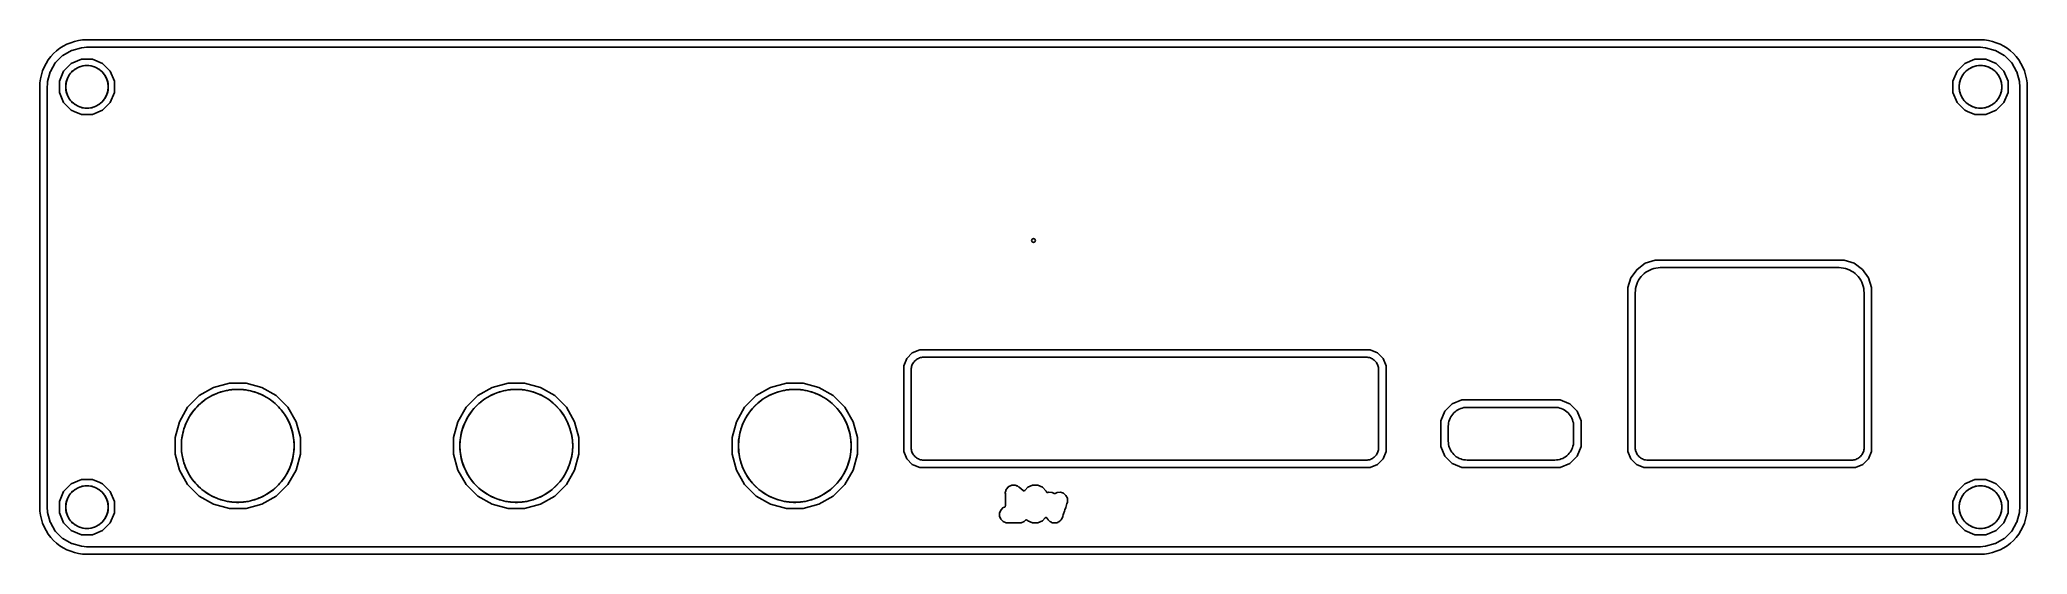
# Model space of a CAD drawing. Header units: millimetres. Extents: x -79 to 79, y -8 to 33.
import ezdxf

# ---------------------------------------------------------------- set-up
doc = ezdxf.new("R2010")
doc.units = ezdxf.units.MM

msp = doc.modelspace()

# ---------------------------------------------------------------- linework, layer by layer
at = {"layer": '16_copper'}
for points in [[(75.55, -7.4), (75.56, -7.4), (75.95, -7.37), (75.96, -7.37), (75.96, -7.37), (75.97, -7.37), (76.74, -7.16), (76.75, -7.16), (76.75, -7.16), (76.77, -7.16), (76.77, -7.16), (76.77, -7.15), (76.77, -7.15), (77.46, -6.76), (77.46, -6.75), (77.47, -6.75), (77.48, -6.74), (77.48, -6.74), (77.48, -6.74), (77.48, -6.74), (78.04, -6.18), (78.04, -6.17), (78.05, -6.17), (78.06, -6.16), (78.06, -6.16), (78.06, -6.16), (78.06, -6.16), (78.45, -5.47), (78.46, -5.46), (78.46, -5.46), (78.46, -5.45), (78.46, -5.44), (78.46, -5.44), (78.46, -5.44), (78.67, -4.67), (78.67, -4.67), (78.67, -4.67), (78.67, -4.65), (78.68, -4.51), (78.68, -4.51), (78.68, -4.51), (78.7, -4.31), (78.7, -4.31), (78.7, -4.31), (78.7, -4.26), (78.7, -4.25), (78.7, -4.25), (78.7, 29.25), (78.7, 29.25), (78.7, 29.26), (78.67, 29.65), (78.67, 29.66), (78.67, 29.66), (78.67, 29.67), (78.46, 30.44), (78.46, 30.45), (78.46, 30.45), (78.46, 30.47), (78.46, 30.47), (78.45, 30.47), (78.45, 30.47), (78.06, 31.16), (78.05, 31.16), (78.05, 31.17), (78.04, 31.18), (78.04, 31.18), (78.04, 31.18), (78.04, 31.18), (77.48, 31.74), (77.47, 31.74), (77.47, 31.75), (77.46, 31.76), (77.46, 31.76), (77.46, 31.76), (77.46, 31.76), (76.77, 32.15), (76.76, 32.16), (76.76, 32.16), (76.75, 32.16), (76.74, 32.16), (76.74, 32.16), (76.74, 32.16), (75.97, 32.37), (75.97, 32.37), (75.97, 32.37), (75.95, 32.37), (75.56, 32.4), (75.55, 32.4), (75.55, 32.4), (-75.55, 32.4), (-75.55, 32.4), (-75.56, 32.4), (-75.95, 32.37), (-75.96, 32.37), (-75.96, 32.37), (-75.97, 32.37), (-76.74, 32.16), (-76.75, 32.16), (-76.75, 32.16), (-76.77, 32.16), (-76.77, 32.16), (-76.77, 32.15), (-76.77, 32.15), (-77.46, 31.76), (-77.46, 31.75), (-77.47, 31.75), (-77.48, 31.74), (-77.48, 31.74), (-77.48, 31.74), (-77.48, 31.74), (-78.04, 31.18), (-78.04, 31.17), (-78.05, 31.17), (-78.06, 31.16), (-78.06, 31.16), (-78.06, 31.16), (-78.06, 31.16), (-78.45, 30.47), (-78.46, 30.46), (-78.46, 30.46), (-78.46, 30.45), (-78.46, 30.44), (-78.46, 30.44), (-78.46, 30.44), (-78.67, 29.67), (-78.67, 29.67), (-78.67, 29.67), (-78.67, 29.66), (-78.67, 29.66), (-78.67, 29.65), (-78.67, 29.65), (-78.68, 29.51), (-78.68, 29.51), (-78.68, 29.51), (-78.69, 29.41), (-78.69, 29.41), (-78.69, 29.41), (-78.7, 29.31), (-78.7, 29.31), (-78.7, 29.31), (-78.7, 29.26), (-78.7, 29.25), (-78.7, 29.25), (-78.7, -4.25), (-78.7, -4.25), (-78.7, -4.26), (-78.67, -4.65), (-78.67, -4.66), (-78.67, -4.66), (-78.67, -4.67), (-78.46, -5.44), (-78.46, -5.45), (-78.46, -5.45), (-78.46, -5.47), (-78.46, -5.47), (-78.45, -5.47), (-78.45, -5.47), (-78.06, -6.16), (-78.05, -6.16), (-78.05, -6.17), (-78.04, -6.18), (-78.04, -6.18), (-78.04, -6.18), (-78.04, -6.18), (-77.48, -6.74), (-77.47, -6.74), (-77.47, -6.75), (-77.46, -6.76), (-77.46, -6.76), (-77.46, -6.76), (-77.46, -6.76), (-76.77, -7.15), (-76.76, -7.16), (-76.76, -7.16), (-76.75, -7.16), (-76.74, -7.16), (-76.74, -7.16), (-76.74, -7.16), (-75.97, -7.37), (-75.97, -7.37), (-75.97, -7.37), (-75.95, -7.37), (-75.56, -7.4), (-75.55, -7.4), (-75.55, -7.4), (75.55, -7.4)], [(-75.97, 27.05), (-76.56, 27.29), (-76.56, 27.29), (-76.56, 27.29), (-76.78, 27.38), (-77.4, 28), (-77.73, 28.81), (-77.73, 29.69), (-77.4, 30.5), (-76.78, 31.12), (-75.97, 31.45), (-75.1, 31.45), (-74.29, 31.12), (-73.67, 30.5), (-73.33, 29.69), (-73.33, 28.81), (-73.67, 28), (-74.29, 27.38), (-75.1, 27.05)], [(75.13, 27.05), (74.54, 27.29), (74.54, 27.29), (74.54, 27.29), (74.32, 27.38), (73.7, 28), (73.37, 28.81), (73.37, 29.69), (73.7, 30.5), (74.32, 31.12), (75.13, 31.45), (76, 31.45), (76.81, 31.12), (77.43, 30.5), (77.77, 29.69), (77.77, 28.81), (77.43, 28), (76.81, 27.38), (76, 27.05)], [(48.7, -1.1), (48.24, -0.91), (48.24, -0.91), (48.24, -0.91), (48.11, -0.86), (47.66, -0.41), (47.42, 0.18), (47.42, 13.25), (47.67, 14.04), (48.16, 14.7), (48.82, 15.19), (49.61, 15.44), (64.69, 15.44), (65.48, 15.19), (66.14, 14.7), (66.63, 14.04), (66.88, 13.25), (66.88, 0.18), (66.64, -0.41), (66.19, -0.86), (65.6, -1.1)], [(-9.08, -1.1), (-9.54, -0.91), (-9.54, -0.91), (-9.54, -0.91), (-9.67, -0.86), (-10.12, -0.41), (-10.36, 0.18), (-10.36, 7.02), (-10.12, 7.61), (-9.67, 8.06), (-9.08, 8.3), (26.86, 8.3), (27.32, 8.11), (27.32, 8.11), (27.32, 8.11), (27.45, 8.06), (27.9, 7.61), (28.14, 7.02), (28.14, 0.18), (27.9, -0.41), (27.45, -0.86), (26.86, -1.1)], [(-64.16, -4.36), (-65.43, -4.02), (-66.57, -3.37), (-67.5, -2.44), (-68.16, -1.29), (-68.5, -0.02), (-68.5, 1.29), (-68.16, 2.56), (-67.5, 3.71), (-66.57, 4.64), (-65.43, 5.29), (-64.16, 5.63), (-62.84, 5.63), (-61.57, 5.29), (-60.43, 4.64), (-59.5, 3.71), (-58.84, 2.56), (-58.5, 1.29), (-58.5, -0.02), (-58.84, -1.29), (-59.5, -2.44), (-60.43, -3.37), (-61.57, -4.02), (-62.84, -4.36)], [(-41.93, -4.36), (-43.2, -4.02), (-44.35, -3.37), (-45.28, -2.44), (-45.93, -1.29), (-46.27, -0.02), (-46.27, 1.29), (-45.93, 2.56), (-45.28, 3.71), (-44.35, 4.64), (-43.2, 5.29), (-41.93, 5.63), (-40.62, 5.63), (-39.35, 5.29), (-38.2, 4.64), (-37.27, 3.71), (-36.62, 2.56), (-36.27, 1.29), (-36.27, -0.02), (-36.62, -1.29), (-37.27, -2.44), (-38.2, -3.37), (-39.35, -4.02), (-40.62, -4.36)], [(-19.71, -4.36), (-20.98, -4.02), (-22.12, -3.37), (-23.05, -2.44), (-23.71, -1.29), (-24.05, -0.02), (-24.05, 1.29), (-23.71, 2.56), (-23.05, 3.71), (-22.12, 4.64), (-20.98, 5.29), (-19.71, 5.63), (-18.39, 5.63), (-17.12, 5.29), (-15.98, 4.64), (-15.05, 3.71), (-14.39, 2.56), (-14.05, 1.29), (-14.05, -0.02), (-14.39, -1.29), (-15.05, -2.44), (-15.98, -3.37), (-17.12, -4.02), (-18.39, -4.36)], [(34.18, -1.1), (33.48, -0.81), (33.48, -0.81), (33.41, -0.78), (32.82, -0.19), (32.5, 0.58), (32.5, 2.62), (32.82, 3.39), (33.41, 3.98), (34.18, 4.3), (42.02, 4.3), (42.72, 4.01), (42.72, 4.01), (42.79, 3.98), (43.38, 3.39), (43.7, 2.62), (43.7, 0.58), (43.38, -0.19), (42.79, -0.78), (42.02, -1.1)], [(-75.97, -6.45), (-76.78, -6.12), (-77.4, -5.5), (-77.73, -4.69), (-77.73, -3.81), (-77.4, -3), (-76.78, -2.38), (-75.97, -2.05), (-75.1, -2.05), (-74.51, -2.29), (-74.51, -2.29), (-74.51, -2.29), (-74.29, -2.38), (-73.67, -3), (-73.33, -3.81), (-73.33, -4.69), (-73.67, -5.5), (-74.29, -6.12), (-75.1, -6.45)], [(75.13, -6.45), (74.32, -6.12), (73.7, -5.5), (73.37, -4.69), (73.37, -3.81), (73.7, -3), (74.32, -2.38), (75.13, -2.05), (76, -2.05), (76.59, -2.29), (76.59, -2.29), (76.59, -2.29), (76.81, -2.38), (77.43, -3), (77.77, -3.81), (77.77, -4.69), (77.43, -5.5), (76.81, -6.12), (76, -6.45)]]:
    msp.add_lwpolyline(points, close=True, dxfattribs=at)
msp.add_lwpolyline([(1.69, -5.5), (1.69, -5.5), (1.69, -5.5), (1.68, -5.5), (1.6, -5.51), (1.57, -5.5), (1.56, -5.5), (1.56, -5.49), (1.54, -5.49), (1.54, -5.49), (1.54, -5.49), (1.54, -5.49), (1.51, -5.49), (1.44, -5.46), (1.44, -5.46), (1.44, -5.46), (1.43, -5.45), (1.36, -5.43), (1.33, -5.4), (1.33, -5.4), (1.32, -5.4), (1.31, -5.39), (1.31, -5.39), (1.31, -5.39), (1.31, -5.39), (1.28, -5.37), (1.23, -5.32), (1.23, -5.32), (1.23, -5.32), (1.22, -5.31), (1.16, -5.26), (1.14, -5.22), (1.14, -5.22), (1.14, -5.21), (1.13, -5.2), (1.13, -5.2), (1.13, -5.2), (1.13, -5.2), (1.11, -5.18), (1.1, -5.15, 0.525842), (0.94, -5.1), (0.94, -5.11, 0.009694), (0.93, -5.11), (0.93, -5.11), (0.73, -5.33), (0.34, -5.5), (-0.08, -5.5), (-0.46, -5.33), (-0.5, -5.29, 0.385793), (-0.63, -5.28), (-0.63, -5.28), (-0.63, -5.28), (-0.63, -5.28), (-0.64, -5.29), (-0.75, -5.4), (-0.99, -5.5), (-2.19, -5.5), (-2.43, -5.4), (-2.62, -5.22), (-2.71, -4.98), (-2.71, -4.72), (-2.62, -4.48), (-2.43, -4.29), (-2.31, -4.24), (-2.3, -4.24), (-2.3, -4.24, 0.255512), (-2.25, -4.16), (-2.24, -4.15), (-2.24, -3.19), (-2.24, -3.19), (-2.24, -3.18), (-2.25, -3.1), (-2.25, -3.07), (-2.25, -3.07), (-2.25, -3.06), (-2.24, -3.05), (-2.24, -3.05), (-2.24, -3.05), (-2.24, -3.05), (-2.24, -3.02), (-2.21, -2.94), (-2.21, -2.94), (-2.21, -2.93), (-2.18, -2.85), (-2.17, -2.83), (-2.16, -2.82), (-2.16, -2.82), (-2.16, -2.81), (-2.15, -2.81), (-2.15, -2.81), (-2.15, -2.8), (-2.14, -2.78), (-2.08, -2.72), (-2.08, -2.72), (-2.08, -2.71), (-2.02, -2.64), (-2, -2.63), (-1.99, -2.63), (-1.99, -2.62), (-1.98, -2.62), (-1.98, -2.62), (-1.98, -2.62), (-1.98, -2.62), (-1.96, -2.6), (-1.88, -2.57), (-1.88, -2.56), (-1.87, -2.56), (-1.79, -2.52), (-1.77, -2.52), (-1.76, -2.51), (-1.76, -2.51), (-1.75, -2.51), (-1.75, -2.51), (-1.74, -2.51), (-1.74, -2.51), (-1.72, -2.5), (-1.63, -2.5), (-1.63, -2.5), (-1.62, -2.5), (-1.53, -2.49), (-1.51, -2.5), (-1.51, -2.5), (-1.5, -2.5), (-1.49, -2.5), (-1.49, -2.5), (-1.49, -2.5), (-1.48, -2.5), (-1.46, -2.5), (-1.38, -2.53), (-1.38, -2.53), (-1.37, -2.54), (-1.29, -2.56), (-1.27, -2.58), (-1.26, -2.58), (-1.26, -2.58), (-1.25, -2.59), (-1.25, -2.59), (-1.25, -2.59), (-1.24, -2.59), (-1.24, -2.59), (-1.24, -2.59), (-1.24, -2.59), (-1.22, -2.6), (-1.16, -2.66), (-1.16, -2.66), (-1.15, -2.67), (-0.83, -2.93), (-0.82, -2.93), (-0.82, -2.94, 0.323307), (-0.7, -2.93), (-0.69, -2.92), (-0.69, -2.92), (-0.69, -2.92), (-0.69, -2.92), (-0.46, -2.67), (-0.08, -2.5), (0.34, -2.5), (0.73, -2.67), (1.01, -2.98), (1.03, -3.02, 0.371455), (1.14, -3.09), (1.14, -3.08), (1.15, -3.08), (1.15, -3.08), (1.15, -3.08), (1.23, -3.06), (1.48, -3.08), (1.64, -3.15), (1.64, -3.15), (1.64, -3.16, 0.189852), (1.72, -3.16), (1.73, -3.15), (1.89, -3.08), (2.15, -3.06), (2.39, -3.14), (2.59, -3.31), (2.7, -3.54), (2.72, -3.8), (2.7, -3.87), (2.7, -3.87), (2.7, -3.87), (2.67, -3.97), (2.67, -3.97), (2.67, -3.97), (2.6, -4.17), (2.6, -4.17), (2.6, -4.17), (2.57, -4.27), (2.57, -4.27), (2.57, -4.27), (2.5, -4.47), (2.5, -4.47), (2.5, -4.47), (2.47, -4.57), (2.47, -4.57), (2.47, -4.57), (2.4, -4.77), (2.4, -4.77), (2.4, -4.77), (2.37, -4.87), (2.37, -4.87), (2.37, -4.87), (2.33, -4.96), (2.33, -4.97), (2.33, -4.97), (2.33, -4.99), (2.33, -4.99), (2.33, -4.99), (2.33, -4.99), (2.33, -5.02), (2.29, -5.09), (2.29, -5.09), (2.29, -5.09), (2.29, -5.1), (2.26, -5.18), (2.24, -5.2, 0.02105), (2.23, -5.21), (2.23, -5.22), (2.23, -5.22), (2.23, -5.22), (2.23, -5.22), (2.21, -5.26), (2.15, -5.31), (2.15, -5.31), (2.15, -5.31), (2.14, -5.32), (2.09, -5.37), (2.06, -5.39), (2.06, -5.39), (2.05, -5.39), (2.04, -5.4), (2.04, -5.4), (2.04, -5.4), (2.04, -5.4), (2.02, -5.43), (1.94, -5.45), (1.94, -5.45), (1.94, -5.45), (1.93, -5.46), (1.86, -5.49), (1.83, -5.49), (1.82, -5.49), (1.82, -5.49), (1.8, -5.5), (1.8, -5.5), (1.8, -5.5), (1.8, -5.5), (1.77, -5.51)], format="xyb", close=True, dxfattribs=at)
at = {"layer": '1_copper'}
for points in [[(75.55, -7.4), (75.56, -7.4), (75.95, -7.37), (75.96, -7.37), (75.96, -7.37), (75.97, -7.37), (76.74, -7.16), (76.75, -7.16), (76.75, -7.16), (76.77, -7.16), (76.77, -7.16), (76.77, -7.15), (76.77, -7.15), (77.46, -6.76), (77.46, -6.75), (77.47, -6.75), (77.48, -6.74), (77.48, -6.74), (77.48, -6.74), (77.48, -6.74), (78.04, -6.18), (78.04, -6.17), (78.05, -6.17), (78.06, -6.16), (78.06, -6.16), (78.06, -6.16), (78.06, -6.16), (78.45, -5.47), (78.46, -5.46), (78.46, -5.46), (78.46, -5.45), (78.46, -5.44), (78.46, -5.44), (78.46, -5.44), (78.67, -4.67), (78.67, -4.67), (78.67, -4.67), (78.67, -4.65), (78.68, -4.51), (78.68, -4.51), (78.68, -4.51), (78.7, -4.31), (78.7, -4.31), (78.7, -4.31), (78.7, -4.26), (78.7, -4.25), (78.7, -4.25), (78.7, 29.25), (78.7, 29.25), (78.7, 29.26), (78.67, 29.65), (78.67, 29.66), (78.67, 29.66), (78.67, 29.67), (78.46, 30.44), (78.46, 30.45), (78.46, 30.45), (78.46, 30.47), (78.46, 30.47), (78.45, 30.47), (78.45, 30.47), (78.06, 31.16), (78.05, 31.16), (78.05, 31.17), (78.04, 31.18), (78.04, 31.18), (78.04, 31.18), (78.04, 31.18), (77.48, 31.74), (77.47, 31.74), (77.47, 31.75), (77.46, 31.76), (77.46, 31.76), (77.46, 31.76), (77.46, 31.76), (76.77, 32.15), (76.76, 32.16), (76.76, 32.16), (76.75, 32.16), (76.74, 32.16), (76.74, 32.16), (76.74, 32.16), (75.97, 32.37), (75.97, 32.37), (75.97, 32.37), (75.95, 32.37), (75.56, 32.4), (75.55, 32.4), (75.55, 32.4), (-75.55, 32.4), (-75.55, 32.4), (-75.56, 32.4), (-75.95, 32.37), (-75.96, 32.37), (-75.96, 32.37), (-75.97, 32.37), (-76.74, 32.16), (-76.75, 32.16), (-76.75, 32.16), (-76.77, 32.16), (-76.77, 32.16), (-76.77, 32.15), (-76.77, 32.15), (-77.46, 31.76), (-77.46, 31.75), (-77.47, 31.75), (-77.48, 31.74), (-77.48, 31.74), (-77.48, 31.74), (-77.48, 31.74), (-78.04, 31.18), (-78.04, 31.17), (-78.05, 31.17), (-78.06, 31.16), (-78.06, 31.16), (-78.06, 31.16), (-78.06, 31.16), (-78.45, 30.47), (-78.46, 30.46), (-78.46, 30.46), (-78.46, 30.45), (-78.46, 30.44), (-78.46, 30.44), (-78.46, 30.44), (-78.67, 29.67), (-78.67, 29.67), (-78.67, 29.67), (-78.67, 29.66), (-78.67, 29.66), (-78.67, 29.65), (-78.67, 29.65), (-78.68, 29.51), (-78.68, 29.51), (-78.68, 29.51), (-78.69, 29.41), (-78.69, 29.41), (-78.69, 29.41), (-78.7, 29.31), (-78.7, 29.31), (-78.7, 29.31), (-78.7, 29.26), (-78.7, 29.25), (-78.7, 29.25), (-78.7, -4.25), (-78.7, -4.25), (-78.7, -4.26), (-78.67, -4.65), (-78.67, -4.66), (-78.67, -4.66), (-78.67, -4.67), (-78.46, -5.44), (-78.46, -5.45), (-78.46, -5.45), (-78.46, -5.47), (-78.46, -5.47), (-78.45, -5.47), (-78.45, -5.47), (-78.06, -6.16), (-78.05, -6.16), (-78.05, -6.17), (-78.04, -6.18), (-78.04, -6.18), (-78.04, -6.18), (-78.04, -6.18), (-77.48, -6.74), (-77.47, -6.74), (-77.47, -6.75), (-77.46, -6.76), (-77.46, -6.76), (-77.46, -6.76), (-77.46, -6.76), (-76.77, -7.15), (-76.76, -7.16), (-76.76, -7.16), (-76.75, -7.16), (-76.74, -7.16), (-76.74, -7.16), (-76.74, -7.16), (-75.97, -7.37), (-75.97, -7.37), (-75.97, -7.37), (-75.95, -7.37), (-75.56, -7.4), (-75.55, -7.4), (-75.55, -7.4), (75.55, -7.4)], [(-75.97, 27.05), (-76.56, 27.29), (-76.56, 27.29), (-76.56, 27.29), (-76.78, 27.38), (-77.4, 28), (-77.73, 28.81), (-77.73, 29.69), (-77.4, 30.5), (-76.78, 31.12), (-75.97, 31.45), (-75.1, 31.45), (-74.29, 31.12), (-73.67, 30.5), (-73.33, 29.69), (-73.33, 28.81), (-73.67, 28), (-74.29, 27.38), (-75.1, 27.05)], [(75.13, 27.05), (74.54, 27.29), (74.54, 27.29), (74.54, 27.29), (74.32, 27.38), (73.7, 28), (73.37, 28.81), (73.37, 29.69), (73.7, 30.5), (74.32, 31.12), (75.13, 31.45), (76, 31.45), (76.81, 31.12), (77.43, 30.5), (77.77, 29.69), (77.77, 28.81), (77.43, 28), (76.81, 27.38), (76, 27.05)], [(48.7, -1.1), (48.24, -0.91), (48.24, -0.91), (48.24, -0.91), (48.11, -0.86), (47.66, -0.41), (47.42, 0.18), (47.42, 13.25), (47.67, 14.04), (48.16, 14.7), (48.82, 15.19), (49.61, 15.44), (64.69, 15.44), (65.48, 15.19), (66.14, 14.7), (66.63, 14.04), (66.88, 13.25), (66.88, 0.18), (66.64, -0.41), (66.19, -0.86), (65.6, -1.1)], [(-9.08, -1.1), (-9.54, -0.91), (-9.54, -0.91), (-9.54, -0.91), (-9.67, -0.86), (-10.12, -0.41), (-10.36, 0.18), (-10.36, 7.02), (-10.12, 7.61), (-9.67, 8.06), (-9.08, 8.3), (26.86, 8.3), (27.32, 8.11), (27.32, 8.11), (27.32, 8.11), (27.45, 8.06), (27.9, 7.61), (28.14, 7.02), (28.14, 0.18), (27.9, -0.41), (27.45, -0.86), (26.86, -1.1)], [(-64.16, -4.36), (-65.43, -4.02), (-66.57, -3.37), (-67.5, -2.44), (-68.16, -1.29), (-68.5, -0.02), (-68.5, 1.29), (-68.16, 2.56), (-67.5, 3.71), (-66.57, 4.64), (-65.43, 5.29), (-64.16, 5.63), (-62.84, 5.63), (-61.57, 5.29), (-60.43, 4.64), (-59.5, 3.71), (-58.84, 2.56), (-58.5, 1.29), (-58.5, -0.02), (-58.84, -1.29), (-59.5, -2.44), (-60.43, -3.37), (-61.57, -4.02), (-62.84, -4.36)], [(-41.93, -4.36), (-43.2, -4.02), (-44.35, -3.37), (-45.28, -2.44), (-45.93, -1.29), (-46.27, -0.02), (-46.27, 1.29), (-45.93, 2.56), (-45.28, 3.71), (-44.35, 4.64), (-43.2, 5.29), (-41.93, 5.63), (-40.62, 5.63), (-39.35, 5.29), (-38.2, 4.64), (-37.27, 3.71), (-36.62, 2.56), (-36.27, 1.29), (-36.27, -0.02), (-36.62, -1.29), (-37.27, -2.44), (-38.2, -3.37), (-39.35, -4.02), (-40.62, -4.36)], [(-19.71, -4.36), (-20.98, -4.02), (-22.12, -3.37), (-23.05, -2.44), (-23.71, -1.29), (-24.05, -0.02), (-24.05, 1.29), (-23.71, 2.56), (-23.05, 3.71), (-22.12, 4.64), (-20.98, 5.29), (-19.71, 5.63), (-18.39, 5.63), (-17.12, 5.29), (-15.98, 4.64), (-15.05, 3.71), (-14.39, 2.56), (-14.05, 1.29), (-14.05, -0.02), (-14.39, -1.29), (-15.05, -2.44), (-15.98, -3.37), (-17.12, -4.02), (-18.39, -4.36)], [(34.18, -1.1), (33.48, -0.81), (33.48, -0.81), (33.41, -0.78), (32.82, -0.19), (32.5, 0.58), (32.5, 2.62), (32.82, 3.39), (33.41, 3.98), (34.18, 4.3), (42.02, 4.3), (42.72, 4.01), (42.72, 4.01), (42.79, 3.98), (43.38, 3.39), (43.7, 2.62), (43.7, 0.58), (43.38, -0.19), (42.79, -0.78), (42.02, -1.1)], [(-75.97, -6.45), (-76.78, -6.12), (-77.4, -5.5), (-77.73, -4.69), (-77.73, -3.81), (-77.4, -3), (-76.78, -2.38), (-75.97, -2.05), (-75.1, -2.05), (-74.51, -2.29), (-74.51, -2.29), (-74.51, -2.29), (-74.29, -2.38), (-73.67, -3), (-73.33, -3.81), (-73.33, -4.69), (-73.67, -5.5), (-74.29, -6.12), (-75.1, -6.45)], [(75.13, -6.45), (74.32, -6.12), (73.7, -5.5), (73.37, -4.69), (73.37, -3.81), (73.7, -3), (74.32, -2.38), (75.13, -2.05), (76, -2.05), (76.59, -2.29), (76.59, -2.29), (76.59, -2.29), (76.81, -2.38), (77.43, -3), (77.77, -3.81), (77.77, -4.69), (77.43, -5.5), (76.81, -6.12), (76, -6.45)]]:
    msp.add_lwpolyline(points, close=True, dxfattribs=at)
at = {"layer": 'drills_NPTH'}
for centre, radius in [((-75.53, 29.25), 1.7), ((75.57, 29.25), 1.7), ((-63.5, 0.64), 4.5), ((-41.27, 0.64), 4.5), ((-19.05, 0.64), 4.5), ((-75.53, -4.25), 1.7), ((75.57, -4.25), 1.7)]:
    msp.add_circle(centre, radius, dxfattribs=at)
at = {"layer": 'drills_via_1_16'}
msp.add_circle((0, 17), 0.15, dxfattribs=at)
at = {"layer": 'holes'}
for points in [[(-73.83, 29.19), (-73.84, 29.08), (-73.85, 28.97), (-73.88, 28.86), (-73.9, 28.76), (-73.94, 28.65), (-73.98, 28.55), (-74.03, 28.45), (-74.09, 28.35), (-74.15, 28.26), (-74.22, 28.17), (-74.29, 28.09), (-74.37, 28.01), (-74.45, 27.94), (-74.54, 27.87), (-74.63, 27.81), (-74.73, 27.75), (-74.83, 27.7), (-74.93, 27.66), (-75.04, 27.62), (-75.15, 27.59), (-75.26, 27.57), (-75.37, 27.56), (-75.48, 27.55), (-75.59, 27.55), (-75.7, 27.56), (-75.81, 27.57), (-75.92, 27.59), (-76.03, 27.62), (-76.13, 27.66), (-76.23, 27.7), (-76.33, 27.75), (-76.43, 27.81), (-76.52, 27.87), (-76.61, 27.94), (-76.7, 28.01), (-76.77, 28.09), (-76.85, 28.17), (-76.92, 28.26), (-76.98, 28.35), (-77.03, 28.45), (-77.08, 28.55), (-77.12, 28.65), (-77.16, 28.76), (-77.19, 28.86), (-77.21, 28.97), (-77.23, 29.08), (-77.23, 29.19), (-77.23, 29.31), (-77.23, 29.42), (-77.21, 29.53), (-77.19, 29.64), (-77.16, 29.74), (-77.12, 29.85), (-77.08, 29.95), (-77.03, 30.05), (-76.98, 30.15), (-76.92, 30.24), (-76.85, 30.33), (-76.77, 30.41), (-76.7, 30.49), (-76.61, 30.56), (-76.52, 30.63), (-76.43, 30.69), (-76.33, 30.75), (-76.23, 30.8), (-76.13, 30.84), (-76.03, 30.88), (-75.92, 30.91), (-75.81, 30.93), (-75.7, 30.94), (-75.59, 30.95), (-75.48, 30.95), (-75.37, 30.94), (-75.26, 30.93), (-75.15, 30.91), (-75.04, 30.88), (-74.93, 30.84), (-74.83, 30.8), (-74.73, 30.75), (-74.63, 30.69), (-74.54, 30.63), (-74.45, 30.56), (-74.37, 30.49), (-74.29, 30.41), (-74.22, 30.33), (-74.15, 30.24), (-74.09, 30.15), (-74.03, 30.05), (-73.98, 29.95), (-73.94, 29.85), (-73.9, 29.74), (-73.88, 29.64), (-73.85, 29.53), (-73.84, 29.42), (-73.83, 29.31), (-73.83, 29.19)], [(77.27, 29.19), (77.26, 29.08), (77.25, 28.97), (77.22, 28.86), (77.2, 28.76), (77.16, 28.65), (77.12, 28.55), (77.07, 28.45), (77.01, 28.35), (76.95, 28.26), (76.88, 28.17), (76.81, 28.09), (76.73, 28.01), (76.65, 27.94), (76.56, 27.87), (76.47, 27.81), (76.37, 27.75), (76.27, 27.7), (76.17, 27.66), (76.06, 27.62), (75.95, 27.59), (75.84, 27.57), (75.73, 27.56), (75.62, 27.55), (75.51, 27.55), (75.4, 27.56), (75.29, 27.57), (75.18, 27.59), (75.07, 27.62), (74.97, 27.66), (74.87, 27.7), (74.77, 27.75), (74.67, 27.81), (74.58, 27.87), (74.49, 27.94), (74.4, 28.01), (74.33, 28.09), (74.25, 28.17), (74.18, 28.26), (74.12, 28.35), (74.07, 28.45), (74.02, 28.55), (73.98, 28.65), (73.94, 28.76), (73.91, 28.86), (73.89, 28.97), (73.87, 29.08), (73.87, 29.19), (73.87, 29.31), (73.87, 29.42), (73.89, 29.53), (73.91, 29.64), (73.94, 29.74), (73.98, 29.85), (74.02, 29.95), (74.07, 30.05), (74.12, 30.15), (74.18, 30.24), (74.25, 30.33), (74.33, 30.41), (74.4, 30.49), (74.49, 30.56), (74.58, 30.63), (74.67, 30.69), (74.77, 30.75), (74.87, 30.8), (74.97, 30.84), (75.07, 30.88), (75.18, 30.91), (75.29, 30.93), (75.4, 30.94), (75.51, 30.95), (75.62, 30.95), (75.73, 30.94), (75.84, 30.93), (75.95, 30.91), (76.06, 30.88), (76.17, 30.84), (76.27, 30.8), (76.37, 30.75), (76.47, 30.69), (76.56, 30.63), (76.65, 30.56), (76.73, 30.49), (76.81, 30.41), (76.88, 30.33), (76.95, 30.24), (77.01, 30.15), (77.07, 30.05), (77.12, 29.95), (77.16, 29.85), (77.2, 29.74), (77.22, 29.64), (77.25, 29.53), (77.26, 29.42), (77.27, 29.31), (77.27, 29.19)], [(48.02, 0.5), (48.02, 0.41), (48.04, 0.33), (48.05, 0.24), (48.08, 0.16), (48.11, 0.08), (48.15, 0), (48.2, -0.07), (48.25, -0.14), (48.31, -0.21), (48.38, -0.27), (48.45, -0.32), (48.52, -0.37), (48.6, -0.41), (48.68, -0.44), (48.76, -0.47), (48.85, -0.48), (48.93, -0.5), (49.02, -0.5), (65.28, -0.5), (65.37, -0.5), (65.45, -0.48), (65.54, -0.47), (65.62, -0.44), (65.7, -0.41), (65.78, -0.37), (65.85, -0.32), (65.92, -0.27), (65.99, -0.21), (66.05, -0.14), (66.1, -0.07), (66.15, 0), (66.19, 0.08), (66.22, 0.16), (66.25, 0.24), (66.26, 0.33), (66.28, 0.41), (66.28, 0.5), (66.28, 12.84), (66.27, 13.01), (66.25, 13.19), (66.21, 13.36), (66.16, 13.52), (66.09, 13.69), (66.01, 13.84), (65.92, 13.99), (65.81, 14.13), (65.69, 14.25), (65.57, 14.37), (65.43, 14.48), (65.28, 14.57), (65.13, 14.65), (64.96, 14.72), (64.8, 14.77), (64.63, 14.81), (64.45, 14.83), (64.28, 14.84), (50.02, 14.84), (49.85, 14.83), (49.67, 14.81), (49.5, 14.77), (49.34, 14.72), (49.17, 14.65), (49.02, 14.57), (48.87, 14.48), (48.73, 14.37), (48.61, 14.25), (48.49, 14.13), (48.38, 13.99), (48.29, 13.84), (48.21, 13.69), (48.14, 13.52), (48.09, 13.36), (48.05, 13.19), (48.03, 13.01), (48.02, 12.84), (48.02, 0.5)], [(-9.76, 0.5), (-9.76, 0.41), (-9.74, 0.33), (-9.73, 0.24), (-9.7, 0.16), (-9.67, 0.08), (-9.63, 0), (-9.58, -0.07), (-9.53, -0.14), (-9.47, -0.21), (-9.4, -0.27), (-9.33, -0.32), (-9.26, -0.37), (-9.18, -0.41), (-9.1, -0.44), (-9.02, -0.47), (-8.93, -0.48), (-8.85, -0.5), (-8.76, -0.5), (26.54, -0.5), (26.63, -0.5), (26.71, -0.48), (26.8, -0.47), (26.88, -0.44), (26.96, -0.41), (27.04, -0.37), (27.11, -0.32), (27.18, -0.27), (27.25, -0.21), (27.31, -0.14), (27.36, -0.07), (27.41, 0), (27.45, 0.08), (27.48, 0.16), (27.51, 0.24), (27.52, 0.33), (27.54, 0.41), (27.54, 0.5), (27.54, 6.7), (27.54, 6.79), (27.52, 6.87), (27.51, 6.96), (27.48, 7.04), (27.45, 7.12), (27.41, 7.2), (27.36, 7.27), (27.31, 7.34), (27.25, 7.41), (27.18, 7.47), (27.11, 7.52), (27.04, 7.57), (26.96, 7.61), (26.88, 7.64), (26.8, 7.67), (26.71, 7.68), (26.63, 7.7), (26.54, 7.7), (-8.76, 7.7), (-8.85, 7.7), (-8.93, 7.68), (-9.02, 7.67), (-9.1, 7.64), (-9.18, 7.61), (-9.26, 7.57), (-9.33, 7.52), (-9.4, 7.47), (-9.47, 7.41), (-9.53, 7.34), (-9.58, 7.27), (-9.63, 7.2), (-9.67, 7.12), (-9.7, 7.04), (-9.73, 6.96), (-9.74, 6.87), (-9.76, 6.79), (-9.76, 6.7), (-9.76, 0.5)], [(-59, 0.54), (-59.01, 0.36), (-59.02, 0.17), (-59.05, -0.01), (-59.08, -0.2), (-59.11, -0.38), (-59.16, -0.56), (-59.21, -0.74), (-59.27, -0.91), (-59.34, -1.09), (-59.42, -1.26), (-59.5, -1.42), (-59.59, -1.59), (-59.68, -1.75), (-59.78, -1.9), (-59.89, -2.06), (-60.01, -2.2), (-60.13, -2.34), (-60.25, -2.48), (-60.38, -2.61), (-60.52, -2.74), (-60.66, -2.86), (-60.81, -2.97), (-60.96, -3.08), (-61.12, -3.18), (-61.28, -3.28), (-61.44, -3.37), (-61.61, -3.45), (-61.78, -3.52), (-61.95, -3.59), (-62.13, -3.65), (-62.31, -3.7), (-62.49, -3.75), (-62.67, -3.79), (-62.85, -3.82), (-63.04, -3.84), (-63.22, -3.86), (-63.41, -3.87), (-63.59, -3.87), (-63.78, -3.86), (-63.96, -3.84), (-64.15, -3.82), (-64.33, -3.79), (-64.51, -3.75), (-64.69, -3.7), (-64.87, -3.65), (-65.05, -3.59), (-65.22, -3.52), (-65.39, -3.45), (-65.56, -3.37), (-65.72, -3.28), (-65.88, -3.18), (-66.04, -3.08), (-66.19, -2.97), (-66.34, -2.86), (-66.48, -2.74), (-66.62, -2.61), (-66.75, -2.48), (-66.87, -2.34), (-66.99, -2.2), (-67.11, -2.06), (-67.22, -1.9), (-67.32, -1.75), (-67.41, -1.59), (-67.5, -1.42), (-67.58, -1.26), (-67.66, -1.09), (-67.73, -0.91), (-67.79, -0.74), (-67.84, -0.56), (-67.89, -0.38), (-67.92, -0.2), (-67.95, -0.01), (-67.98, 0.17), (-67.99, 0.36), (-68, 0.54), (-68, 0.73), (-67.99, 0.91), (-67.98, 1.1), (-67.95, 1.28), (-67.92, 1.47), (-67.89, 1.65), (-67.84, 1.83), (-67.79, 2.01), (-67.73, 2.18), (-67.66, 2.36), (-67.58, 2.53), (-67.5, 2.69), (-67.41, 2.86), (-67.32, 3.02), (-67.22, 3.17), (-67.11, 3.33), (-66.99, 3.47), (-66.87, 3.61), (-66.75, 3.75), (-66.62, 3.88), (-66.48, 4.01), (-66.34, 4.13), (-66.19, 4.24), (-66.04, 4.35), (-65.88, 4.45), (-65.72, 4.55), (-65.56, 4.64), (-65.39, 4.72), (-65.22, 4.79), (-65.05, 4.86), (-64.87, 4.92), (-64.69, 4.97), (-64.51, 5.02), (-64.33, 5.06), (-64.15, 5.09), (-63.96, 5.11), (-63.78, 5.13), (-63.59, 5.14), (-63.41, 5.14), (-63.22, 5.13), (-63.04, 5.11), (-62.85, 5.09), (-62.67, 5.06), (-62.49, 5.02), (-62.31, 4.97), (-62.13, 4.92), (-61.95, 4.86), (-61.78, 4.79), (-61.61, 4.72), (-61.44, 4.64), (-61.28, 4.55), (-61.12, 4.45), (-60.96, 4.35), (-60.81, 4.24), (-60.66, 4.13), (-60.52, 4.01), (-60.38, 3.88), (-60.25, 3.75), (-60.13, 3.61), (-60.01, 3.47), (-59.89, 3.33), (-59.78, 3.17), (-59.68, 3.02), (-59.59, 2.86), (-59.5, 2.69), (-59.42, 2.53), (-59.34, 2.36), (-59.27, 2.18), (-59.21, 2.01), (-59.16, 1.83), (-59.11, 1.65), (-59.08, 1.47), (-59.05, 1.28), (-59.02, 1.1), (-59.01, 0.91), (-59, 0.73), (-59, 0.54)], [(-36.77, 0.54), (-36.78, 0.36), (-36.8, 0.17), (-36.82, -0.01), (-36.85, -0.2), (-36.89, -0.38), (-36.94, -0.56), (-36.99, -0.74), (-37.05, -0.91), (-37.12, -1.09), (-37.19, -1.26), (-37.27, -1.42), (-37.36, -1.59), (-37.46, -1.75), (-37.56, -1.9), (-37.67, -2.06), (-37.78, -2.2), (-37.9, -2.34), (-38.03, -2.48), (-38.16, -2.61), (-38.3, -2.74), (-38.44, -2.86), (-38.58, -2.97), (-38.74, -3.08), (-38.89, -3.18), (-39.05, -3.28), (-39.22, -3.37), (-39.38, -3.45), (-39.55, -3.52), (-39.73, -3.59), (-39.9, -3.65), (-40.08, -3.7), (-40.26, -3.75), (-40.44, -3.79), (-40.63, -3.82), (-40.81, -3.84), (-41, -3.86), (-41.18, -3.87), (-41.37, -3.87), (-41.55, -3.86), (-41.74, -3.84), (-41.92, -3.82), (-42.11, -3.79), (-42.29, -3.75), (-42.47, -3.7), (-42.65, -3.65), (-42.82, -3.59), (-43, -3.52), (-43.17, -3.45), (-43.33, -3.37), (-43.5, -3.28), (-43.66, -3.18), (-43.81, -3.08), (-43.97, -2.97), (-44.11, -2.86), (-44.25, -2.74), (-44.39, -2.61), (-44.52, -2.48), (-44.65, -2.34), (-44.77, -2.2), (-44.88, -2.06), (-44.99, -1.9), (-45.09, -1.75), (-45.19, -1.59), (-45.28, -1.42), (-45.36, -1.26), (-45.43, -1.09), (-45.5, -0.91), (-45.56, -0.74), (-45.61, -0.56), (-45.66, -0.38), (-45.7, -0.2), (-45.73, -0.01), (-45.75, 0.17), (-45.77, 0.36), (-45.78, 0.54), (-45.78, 0.73), (-45.77, 0.91), (-45.75, 1.1), (-45.73, 1.28), (-45.7, 1.47), (-45.66, 1.65), (-45.61, 1.83), (-45.56, 2.01), (-45.5, 2.18), (-45.43, 2.36), (-45.36, 2.53), (-45.28, 2.69), (-45.19, 2.86), (-45.09, 3.02), (-44.99, 3.17), (-44.88, 3.33), (-44.77, 3.47), (-44.65, 3.61), (-44.52, 3.75), (-44.39, 3.88), (-44.25, 4.01), (-44.11, 4.13), (-43.97, 4.24), (-43.81, 4.35), (-43.66, 4.45), (-43.5, 4.55), (-43.33, 4.64), (-43.17, 4.72), (-43, 4.79), (-42.82, 4.86), (-42.65, 4.92), (-42.47, 4.97), (-42.29, 5.02), (-42.11, 5.06), (-41.92, 5.09), (-41.74, 5.11), (-41.55, 5.13), (-41.37, 5.14), (-41.18, 5.14), (-41, 5.13), (-40.81, 5.11), (-40.63, 5.09), (-40.44, 5.06), (-40.26, 5.02), (-40.08, 4.97), (-39.9, 4.92), (-39.73, 4.86), (-39.55, 4.79), (-39.38, 4.72), (-39.22, 4.64), (-39.05, 4.55), (-38.89, 4.45), (-38.74, 4.35), (-38.58, 4.24), (-38.44, 4.13), (-38.3, 4.01), (-38.16, 3.88), (-38.03, 3.75), (-37.9, 3.61), (-37.78, 3.47), (-37.67, 3.33), (-37.56, 3.17), (-37.46, 3.02), (-37.36, 2.86), (-37.27, 2.69), (-37.19, 2.53), (-37.12, 2.36), (-37.05, 2.18), (-36.99, 2.01), (-36.94, 1.83), (-36.89, 1.65), (-36.85, 1.47), (-36.82, 1.28), (-36.8, 1.1), (-36.78, 0.91), (-36.77, 0.73), (-36.77, 0.54)], [(-14.55, 0.54), (-14.56, 0.36), (-14.57, 0.17), (-14.6, -0.01), (-14.63, -0.2), (-14.66, -0.38), (-14.71, -0.56), (-14.76, -0.74), (-14.82, -0.91), (-14.89, -1.09), (-14.97, -1.26), (-15.05, -1.42), (-15.14, -1.59), (-15.23, -1.75), (-15.33, -1.9), (-15.44, -2.06), (-15.56, -2.2), (-15.68, -2.34), (-15.8, -2.48), (-15.93, -2.61), (-16.07, -2.74), (-16.21, -2.86), (-16.36, -2.97), (-16.51, -3.08), (-16.67, -3.18), (-16.83, -3.28), (-16.99, -3.37), (-17.16, -3.45), (-17.33, -3.52), (-17.5, -3.59), (-17.68, -3.65), (-17.86, -3.7), (-18.04, -3.75), (-18.22, -3.79), (-18.4, -3.82), (-18.59, -3.84), (-18.77, -3.86), (-18.96, -3.87), (-19.14, -3.87), (-19.33, -3.86), (-19.51, -3.84), (-19.7, -3.82), (-19.88, -3.79), (-20.06, -3.75), (-20.24, -3.7), (-20.42, -3.65), (-20.6, -3.59), (-20.77, -3.52), (-20.94, -3.45), (-21.11, -3.37), (-21.27, -3.28), (-21.43, -3.18), (-21.59, -3.08), (-21.74, -2.97), (-21.89, -2.86), (-22.03, -2.74), (-22.17, -2.61), (-22.3, -2.48), (-22.42, -2.34), (-22.54, -2.2), (-22.66, -2.06), (-22.77, -1.9), (-22.87, -1.75), (-22.96, -1.59), (-23.05, -1.42), (-23.13, -1.26), (-23.21, -1.09), (-23.28, -0.91), (-23.34, -0.74), (-23.39, -0.56), (-23.44, -0.38), (-23.47, -0.2), (-23.5, -0.01), (-23.53, 0.17), (-23.54, 0.36), (-23.55, 0.54), (-23.55, 0.73), (-23.54, 0.91), (-23.53, 1.1), (-23.5, 1.28), (-23.47, 1.47), (-23.44, 1.65), (-23.39, 1.83), (-23.34, 2.01), (-23.28, 2.18), (-23.21, 2.36), (-23.13, 2.53), (-23.05, 2.69), (-22.96, 2.86), (-22.87, 3.02), (-22.77, 3.17), (-22.66, 3.33), (-22.54, 3.47), (-22.42, 3.61), (-22.3, 3.75), (-22.17, 3.88), (-22.03, 4.01), (-21.89, 4.13), (-21.74, 4.24), (-21.59, 4.35), (-21.43, 4.45), (-21.27, 4.55), (-21.11, 4.64), (-20.94, 4.72), (-20.77, 4.79), (-20.6, 4.86), (-20.42, 4.92), (-20.24, 4.97), (-20.06, 5.02), (-19.88, 5.06), (-19.7, 5.09), (-19.51, 5.11), (-19.33, 5.13), (-19.14, 5.14), (-18.96, 5.14), (-18.77, 5.13), (-18.59, 5.11), (-18.4, 5.09), (-18.22, 5.06), (-18.04, 5.02), (-17.86, 4.97), (-17.68, 4.92), (-17.5, 4.86), (-17.33, 4.79), (-17.16, 4.72), (-16.99, 4.64), (-16.83, 4.55), (-16.67, 4.45), (-16.51, 4.35), (-16.36, 4.24), (-16.21, 4.13), (-16.07, 4.01), (-15.93, 3.88), (-15.8, 3.75), (-15.68, 3.61), (-15.56, 3.47), (-15.44, 3.33), (-15.33, 3.17), (-15.23, 3.02), (-15.14, 2.86), (-15.05, 2.69), (-14.97, 2.53), (-14.89, 2.36), (-14.82, 2.18), (-14.76, 2.01), (-14.71, 1.83), (-14.66, 1.65), (-14.63, 1.47), (-14.6, 1.28), (-14.57, 1.1), (-14.56, 0.91), (-14.55, 0.73), (-14.55, 0.54)], [(33.1, 1), (33.11, 0.87), (33.12, 0.74), (33.15, 0.61), (33.19, 0.49), (33.24, 0.37), (33.3, 0.25), (33.37, 0.14), (33.45, 0.04), (33.54, -0.06), (33.64, -0.15), (33.74, -0.23), (33.85, -0.3), (33.97, -0.36), (34.09, -0.41), (34.21, -0.45), (34.34, -0.48), (34.47, -0.49), (34.6, -0.5), (41.6, -0.5), (41.73, -0.49), (41.86, -0.48), (41.99, -0.45), (42.11, -0.41), (42.23, -0.36), (42.35, -0.3), (42.46, -0.23), (42.56, -0.15), (42.66, -0.06), (42.75, 0.04), (42.83, 0.14), (42.9, 0.25), (42.96, 0.37), (43.01, 0.49), (43.05, 0.61), (43.08, 0.74), (43.09, 0.87), (43.1, 1), (43.1, 2.2), (43.09, 2.33), (43.08, 2.46), (43.05, 2.59), (43.01, 2.71), (42.96, 2.83), (42.9, 2.95), (42.83, 3.06), (42.75, 3.16), (42.66, 3.26), (42.56, 3.35), (42.46, 3.43), (42.35, 3.5), (42.23, 3.56), (42.11, 3.61), (41.99, 3.65), (41.86, 3.68), (41.73, 3.69), (41.6, 3.7), (34.6, 3.7), (34.47, 3.69), (34.34, 3.68), (34.21, 3.65), (34.09, 3.61), (33.97, 3.56), (33.85, 3.5), (33.74, 3.43), (33.64, 3.35), (33.54, 3.26), (33.45, 3.16), (33.37, 3.06), (33.3, 2.95), (33.24, 2.83), (33.19, 2.71), (33.15, 2.59), (33.12, 2.46), (33.11, 2.33), (33.1, 2.2), (33.1, 1)], [(-73.83, -4.31), (-73.84, -4.42), (-73.85, -4.53), (-73.88, -4.64), (-73.9, -4.74), (-73.94, -4.85), (-73.98, -4.95), (-74.03, -5.05), (-74.09, -5.15), (-74.15, -5.24), (-74.22, -5.33), (-74.29, -5.41), (-74.37, -5.49), (-74.45, -5.56), (-74.54, -5.63), (-74.63, -5.69), (-74.73, -5.75), (-74.83, -5.8), (-74.93, -5.84), (-75.04, -5.88), (-75.15, -5.91), (-75.26, -5.93), (-75.37, -5.94), (-75.48, -5.95), (-75.59, -5.95), (-75.7, -5.94), (-75.81, -5.93), (-75.92, -5.91), (-76.03, -5.88), (-76.13, -5.84), (-76.23, -5.8), (-76.33, -5.75), (-76.43, -5.69), (-76.52, -5.63), (-76.61, -5.56), (-76.7, -5.49), (-76.77, -5.41), (-76.85, -5.33), (-76.92, -5.24), (-76.98, -5.15), (-77.03, -5.05), (-77.08, -4.95), (-77.12, -4.85), (-77.16, -4.74), (-77.19, -4.64), (-77.21, -4.53), (-77.23, -4.42), (-77.23, -4.31), (-77.23, -4.19), (-77.23, -4.08), (-77.21, -3.97), (-77.19, -3.86), (-77.16, -3.76), (-77.12, -3.65), (-77.08, -3.55), (-77.03, -3.45), (-76.98, -3.35), (-76.92, -3.26), (-76.85, -3.17), (-76.77, -3.09), (-76.7, -3.01), (-76.61, -2.94), (-76.52, -2.87), (-76.43, -2.81), (-76.33, -2.75), (-76.23, -2.7), (-76.13, -2.66), (-76.03, -2.62), (-75.92, -2.59), (-75.81, -2.57), (-75.7, -2.56), (-75.59, -2.55), (-75.48, -2.55), (-75.37, -2.56), (-75.26, -2.57), (-75.15, -2.59), (-75.04, -2.62), (-74.93, -2.66), (-74.83, -2.7), (-74.73, -2.75), (-74.63, -2.81), (-74.54, -2.87), (-74.45, -2.94), (-74.37, -3.01), (-74.29, -3.09), (-74.22, -3.17), (-74.15, -3.26), (-74.09, -3.35), (-74.03, -3.45), (-73.98, -3.55), (-73.94, -3.65), (-73.9, -3.76), (-73.88, -3.86), (-73.85, -3.97), (-73.84, -4.08), (-73.83, -4.19), (-73.83, -4.31)], [(77.27, -4.31), (77.26, -4.42), (77.25, -4.53), (77.22, -4.64), (77.2, -4.74), (77.16, -4.85), (77.12, -4.95), (77.07, -5.05), (77.01, -5.15), (76.95, -5.24), (76.88, -5.33), (76.81, -5.41), (76.73, -5.49), (76.65, -5.56), (76.56, -5.63), (76.47, -5.69), (76.37, -5.75), (76.27, -5.8), (76.17, -5.84), (76.06, -5.88), (75.95, -5.91), (75.84, -5.93), (75.73, -5.94), (75.62, -5.95), (75.51, -5.95), (75.4, -5.94), (75.29, -5.93), (75.18, -5.91), (75.07, -5.88), (74.97, -5.84), (74.87, -5.8), (74.77, -5.75), (74.67, -5.69), (74.58, -5.63), (74.49, -5.56), (74.4, -5.49), (74.33, -5.41), (74.25, -5.33), (74.18, -5.24), (74.12, -5.15), (74.07, -5.05), (74.02, -4.95), (73.98, -4.85), (73.94, -4.74), (73.91, -4.64), (73.89, -4.53), (73.87, -4.42), (73.87, -4.31), (73.87, -4.19), (73.87, -4.08), (73.89, -3.97), (73.91, -3.86), (73.94, -3.76), (73.98, -3.65), (74.02, -3.55), (74.07, -3.45), (74.12, -3.35), (74.18, -3.26), (74.25, -3.17), (74.33, -3.09), (74.4, -3.01), (74.49, -2.94), (74.58, -2.87), (74.67, -2.81), (74.77, -2.75), (74.87, -2.7), (74.97, -2.66), (75.07, -2.62), (75.18, -2.59), (75.29, -2.57), (75.4, -2.56), (75.51, -2.55), (75.62, -2.55), (75.73, -2.56), (75.84, -2.57), (75.95, -2.59), (76.06, -2.62), (76.17, -2.66), (76.27, -2.7), (76.37, -2.75), (76.47, -2.81), (76.56, -2.87), (76.65, -2.94), (76.73, -3.01), (76.81, -3.09), (76.88, -3.17), (76.95, -3.26), (77.01, -3.35), (77.07, -3.45), (77.12, -3.55), (77.16, -3.65), (77.2, -3.76), (77.22, -3.86), (77.25, -3.97), (77.26, -4.08), (77.27, -4.19), (77.27, -4.31)]]:
    msp.add_lwpolyline(points, close=True, dxfattribs=at)
at = {"layer": 'outline'}
msp.add_lwpolyline([(-79.3, -4.25), (-79.29, -4.58), (-79.24, -4.9), (-79.17, -5.22), (-79.07, -5.53), (-78.95, -5.83), (-78.8, -6.12), (-78.62, -6.4), (-78.42, -6.66), (-78.2, -6.9), (-77.96, -7.12), (-77.7, -7.32), (-77.42, -7.5), (-77.13, -7.65), (-76.83, -7.77), (-76.52, -7.87), (-76.2, -7.94), (-75.88, -7.99), (-75.55, -8), (75.55, -8), (75.88, -7.99), (76.2, -7.94), (76.52, -7.87), (76.83, -7.77), (77.13, -7.65), (77.42, -7.5), (77.7, -7.32), (77.96, -7.12), (78.2, -6.9), (78.42, -6.66), (78.62, -6.4), (78.8, -6.12), (78.95, -5.83), (79.07, -5.53), (79.17, -5.22), (79.24, -4.9), (79.29, -4.58), (79.3, -4.25), (79.3, 29.25), (79.29, 29.58), (79.24, 29.9), (79.17, 30.22), (79.07, 30.53), (78.95, 30.83), (78.8, 31.12), (78.62, 31.4), (78.42, 31.66), (78.2, 31.9), (77.96, 32.12), (77.7, 32.32), (77.42, 32.5), (77.13, 32.65), (76.83, 32.77), (76.52, 32.87), (76.2, 32.94), (75.88, 32.99), (75.55, 33), (-75.55, 33), (-75.88, 32.99), (-76.2, 32.94), (-76.52, 32.87), (-76.83, 32.77), (-77.13, 32.65), (-77.42, 32.5), (-77.7, 32.32), (-77.96, 32.12), (-78.2, 31.9), (-78.42, 31.66), (-78.62, 31.4), (-78.8, 31.12), (-78.95, 30.83), (-79.07, 30.53), (-79.17, 30.22), (-79.24, 29.9), (-79.29, 29.58), (-79.3, 29.25), (-79.3, -4.25)], close=True, dxfattribs=at)

doc.saveas('drawing.dxf')
